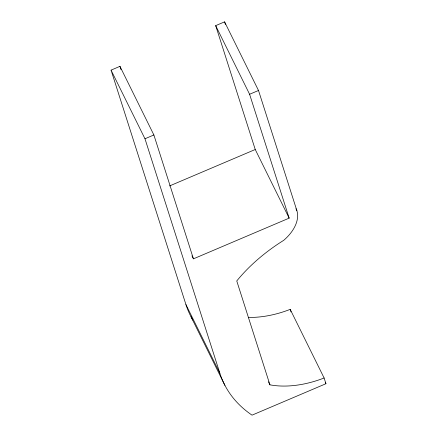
<?xml version="1.0" encoding="UTF-8"?>
<svg xmlns="http://www.w3.org/2000/svg" width="437" height="437" viewBox="0 0 437 437"><rect width="100%" height="100%" fill="white"/><g stroke="black" fill="none" stroke-linecap="round" stroke-linejoin="round"><path stroke-width="0.66" d="M111.058 70.133L119.962 66.342L153.879 134.973L193.438 258.841L289.163 218.134L249.598 94.266L215.681 25.636L224.585 21.85L258.507 90.481L296.849 210.536A40.969 25.166 -26.3 0 1 283.788 240.274A137.688 84.576 -26.3 0 0 236.756 280.953L269.935 384.833A81.561 50.102 -26.3 0 0 324.117 378L325.942 383.719L252.034 415.15A200.534 123.185 -26.3 0 1 219.86 373.225L185.938 304.594L111.058 70.133L144.975 138.764L219.86 373.225M144.975 138.764L153.879 134.973M249.598 94.266L258.507 90.481M169.529 185.954L255.241 149.503L215.681 25.636M295.947 208.717L296.849 210.536M255.241 149.503L289.163 218.134M248.473 317.426A81.561 50.102 -26.3 0 0 290.201 309.369L324.117 378M325.341 382.501L325.942 383.719M268.433 381.796L269.935 384.833M191.941 255.803L193.438 258.841M191.007 316.743L224.929 385.374M224.585 21.85L225.416 24.445M290.201 309.369L291.009 311.909M119.962 66.342L120.994 69.587M192.837 320.031A200.534 123.185 -26.3 0 1 185.938 304.594"/></g></svg>
